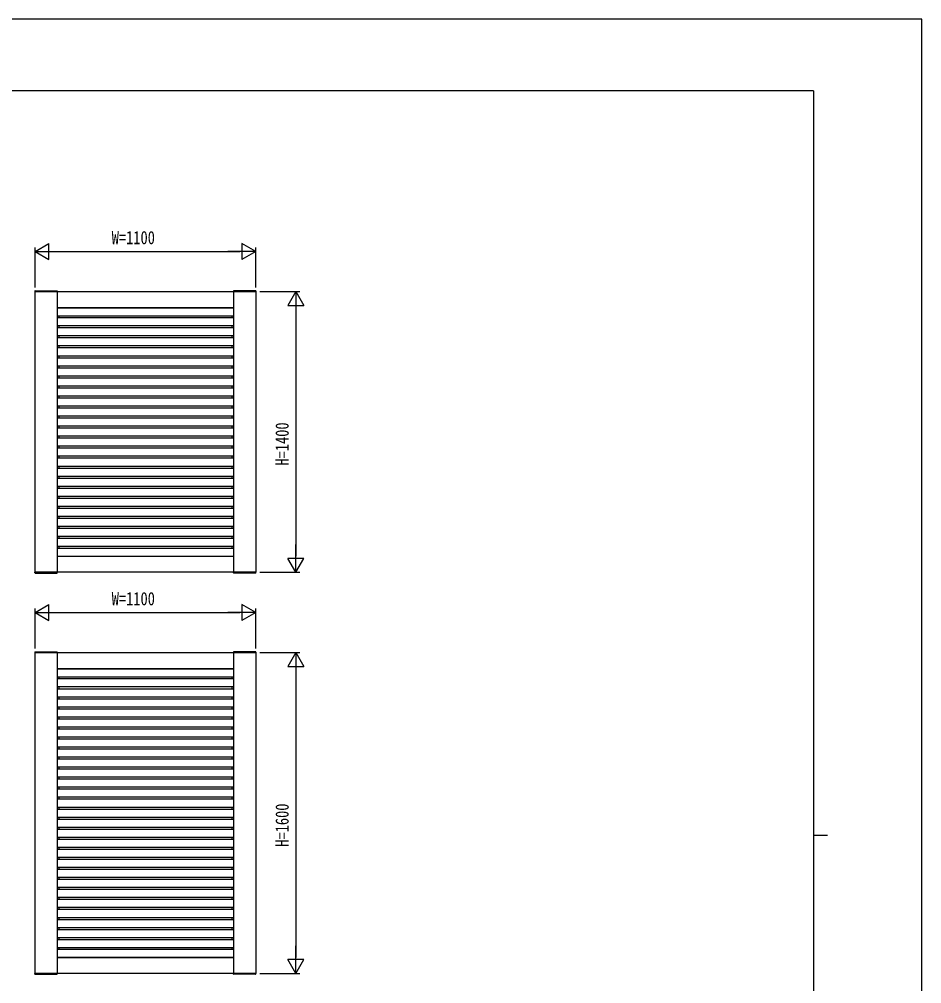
# Model space of a CAD drawing. Units: millimetres on the paper. Extents: x -297 to 297, y -210 to 210.
# Drawn here: x 72.1 to 297, y -30.4 to 210 of the extents above; entities that cross this region are included whole.
import ezdxf
from ezdxf.enums import TextEntityAlignment as Align

# ---------------------------------------------------------------- set-up
doc = ezdxf.new("R2010")
doc.units = ezdxf.units.MM
for name, color, linetype in [('0-2_YKK_A1', 4, 'Continuous'), ('0-3_YKK_D', 6, 'Continuous'), ('0-4_YKK_ZWAK', 7, 'Continuous')]:
    doc.layers.add(name, color=color, linetype=linetype)
doc.styles.add('ＭＳ ゴシック', font='')
doc.styles.get('ＭＳ ゴシック').set_extended_font_data('MS Gothic')

msp = doc.modelspace()

# ---------------------------------------------------------------- linework, layer by layer
at = {"layer": '0-2_YKK_A1'}
for p, q in [((75.983, 142.278), (75.976, 142.15)), ((75.976, 142.15), (81.526, 142.15)), ((76.033, 142.325), (81.47, 142.325)), ((81.501, 142.15), (81.501, 72.15)), ((81.52, 142.278), (81.526, 142.15)), ((125.483, 142.278), (125.476, 142.15)), ((131.026, 142.15), (125.476, 142.15)), ((125.501, 142.15), (125.501, 72.15)), ((130.97, 142.325), (125.533, 142.325)), ((131.02, 142.278), (131.026, 142.15)), ((81.501, 138.15), (125.501, 138.15)), ((81.501, 138.11), (125.501, 138.11)), ((81.941, 138.15), (81.941, 138.11)), ((125.061, 138.15), (125.061, 138.11)), ((81.501, 136.11), (125.501, 136.11)), ((81.501, 135.65), (125.501, 135.65)), ((81.941, 136.11), (81.941, 135.65)), ((125.061, 136.11), (125.061, 135.65)), ((81.501, 133.65), (125.501, 133.65)), ((81.501, 133.15), (125.501, 133.15)), ((81.941, 133.65), (81.941, 133.15)), ((125.061, 133.65), (125.061, 133.15)), ((81.501, 131.15), (125.501, 131.15)), ((81.501, 130.65), (125.501, 130.65)), ((81.941, 131.15), (81.941, 130.65)), ((125.061, 131.15), (125.061, 130.65)), ((81.501, 128.65), (125.501, 128.65)), ((81.501, 128.15), (125.501, 128.15)), ((81.941, 128.65), (81.941, 128.19)), ((125.061, 128.65), (125.061, 128.19)), ((81.501, 126.15), (125.501, 126.15)), ((81.501, 125.65), (125.501, 125.65)), ((81.941, 126.15), (81.941, 125.65)), ((125.061, 126.15), (125.061, 125.65)), ((81.501, 123.65), (125.501, 123.65)), ((81.501, 123.15), (125.501, 123.15)), ((81.941, 123.65), (81.941, 123.15)), ((125.061, 123.65), (125.061, 123.15)), ((81.501, 121.15), (125.501, 121.15)), ((81.501, 120.65), (125.501, 120.65)), ((81.941, 121.11), (81.941, 120.65)), ((125.061, 121.11), (125.061, 120.65)), ((81.501, 118.65), (125.501, 118.65)), ((81.501, 118.15), (125.501, 118.15)), ((81.941, 118.65), (81.941, 118.15)), ((125.061, 118.65), (125.061, 118.15)), ((81.501, 116.15), (125.501, 116.15)), ((81.501, 115.65), (125.501, 115.65)), ((81.941, 116.15), (81.941, 115.65)), ((125.061, 116.15), (125.061, 115.65)), ((81.501, 113.65), (125.501, 113.65)), ((81.501, 113.15), (125.501, 113.15)), ((81.941, 113.65), (81.941, 113.15)), ((125.061, 113.65), (125.061, 113.15)), ((81.501, 111.15), (125.501, 111.15)), ((81.501, 110.65), (125.501, 110.65)), ((81.941, 111.15), (81.941, 110.65)), ((125.061, 111.15), (125.061, 110.65)), ((81.501, 108.65), (125.501, 108.65)), ((81.941, 108.65), (81.941, 108.15)), ((125.061, 108.65), (125.061, 108.15)), ((81.501, 108.15), (125.501, 108.15)), ((81.501, 106.15), (125.501, 106.15)), ((81.941, 106.15), (81.941, 105.65)), ((125.061, 106.15), (125.061, 105.65)), ((81.501, 105.65), (125.501, 105.65)), ((81.501, 103.65), (125.501, 103.65)), ((81.941, 103.65), (81.941, 103.15)), ((125.061, 103.65), (125.061, 103.15)), ((81.501, 103.15), (125.501, 103.15)), ((81.501, 101.15), (125.501, 101.15)), ((81.941, 101.15), (81.941, 100.65)), ((125.061, 101.15), (125.061, 100.65)), ((81.501, 100.65), (125.501, 100.65)), ((81.501, 98.65), (125.501, 98.65)), ((81.941, 98.65), (81.941, 98.15)), ((125.061, 98.65), (125.061, 98.15)), ((81.501, 98.15), (125.501, 98.15)), ((81.501, 96.15), (125.501, 96.15)), ((81.501, 95.65), (125.501, 95.65)), ((81.941, 96.15), (81.941, 95.65)), ((125.061, 96.15), (125.061, 95.65)), ((81.501, 93.65), (125.501, 93.65)), ((81.501, 93.15), (125.501, 93.15)), ((81.941, 93.65), (81.941, 93.15)), ((125.061, 93.65), (125.061, 93.15)), ((81.501, 91.15), (125.501, 91.15)), ((81.501, 90.65), (125.501, 90.65)), ((81.941, 91.15), (81.941, 90.65)), ((125.061, 91.15), (125.061, 90.65)), ((81.501, 88.65), (125.501, 88.65)), ((81.501, 88.15), (125.501, 88.15)), ((81.941, 88.65), (81.941, 88.15)), ((125.061, 88.65), (125.061, 88.15)), ((81.501, 86.15), (125.501, 86.15)), ((81.501, 85.65), (125.501, 85.65)), ((81.941, 86.15), (81.941, 85.65)), ((125.061, 86.15), (125.061, 85.65)), ((81.501, 83.65), (125.501, 83.65)), ((81.501, 83.15), (125.501, 83.15)), ((81.941, 83.65), (81.941, 83.15)), ((125.061, 83.65), (125.061, 83.15)), ((81.501, 81.15), (125.501, 81.15)), ((81.501, 80.65), (125.501, 80.65)), ((81.941, 81.15), (81.941, 80.65)), ((125.061, 81.15), (125.061, 80.65)), ((81.501, 78.65), (125.501, 78.65)), ((81.501, 78.19), (125.501, 78.19)), ((81.941, 78.65), (81.941, 78.19)), ((125.061, 78.65), (125.061, 78.19)), ((81.501, 76.19), (125.501, 76.19)), ((81.501, 76.15), (125.501, 76.15)), ((81.941, 76.19), (81.941, 76.15)), ((125.061, 76.19), (125.061, 76.15)), ((75.976, 72.15), (81.526, 72.15)), ((75.983, 72.022), (75.976, 72.15)), ((81.52, 72.022), (81.526, 72.15)), ((131.026, 72.15), (125.476, 72.15)), ((125.483, 72.022), (125.476, 72.15)), ((131.02, 72.022), (131.026, 72.15)), ((76.033, 71.975), (81.47, 71.975)), ((130.97, 71.975), (125.533, 71.975)), ((75.983, 52.278), (75.976, 52.15)), ((75.976, 52.15), (81.526, 52.15)), ((76.033, 52.325), (81.47, 52.325)), ((81.501, 52.15), (81.501, -27.85)), ((81.52, 52.278), (81.526, 52.15)), ((125.483, 52.278), (125.476, 52.15)), ((131.026, 52.15), (125.476, 52.15)), ((125.501, 52.15), (125.501, -27.85)), ((130.97, 52.325), (125.533, 52.325)), ((131.02, 52.278), (131.026, 52.15)), ((81.501, 48.15), (125.501, 48.15)), ((81.501, 48.11), (125.501, 48.11)), ((81.941, 48.15), (81.941, 48.11)), ((125.061, 48.15), (125.061, 48.11)), ((81.501, 46.11), (125.501, 46.11)), ((81.941, 46.11), (81.941, 45.65)), ((125.061, 46.11), (125.061, 45.65)), ((81.501, 45.65), (125.501, 45.65)), ((81.501, 43.65), (125.501, 43.65)), ((81.941, 43.65), (81.941, 43.15)), ((125.061, 43.65), (125.061, 43.15)), ((81.501, 43.15), (125.501, 43.15)), ((81.501, 41.15), (125.501, 41.15)), ((81.941, 41.15), (81.941, 40.65)), ((125.061, 41.15), (125.061, 40.65)), ((81.501, 40.65), (125.501, 40.65)), ((81.501, 38.65), (125.501, 38.65)), ((81.941, 38.65), (81.941, 38.19)), ((125.061, 38.65), (125.061, 38.19)), ((81.501, 38.15), (125.501, 38.15)), ((81.501, 36.15), (125.501, 36.15)), ((81.941, 36.15), (81.941, 35.65)), ((125.061, 36.15), (125.061, 35.65)), ((81.501, 35.65), (125.501, 35.65)), ((81.501, 33.65), (125.501, 33.65)), ((81.501, 33.15), (125.501, 33.15)), ((81.941, 33.65), (81.941, 33.15)), ((125.061, 33.65), (125.061, 33.15)), ((81.501, 31.15), (125.501, 31.15)), ((81.501, 30.65), (125.501, 30.65)), ((81.941, 31.11), (81.941, 30.65)), ((125.061, 31.11), (125.061, 30.65)), ((81.501, 28.65), (125.501, 28.65)), ((81.501, 28.15), (125.501, 28.15)), ((81.941, 28.65), (81.941, 28.15)), ((125.061, 28.65), (125.061, 28.15)), ((81.501, 26.15), (125.501, 26.15)), ((81.501, 25.65), (125.501, 25.65)), ((81.941, 26.15), (81.941, 25.65)), ((125.061, 26.15), (125.061, 25.65)), ((81.501, 23.65), (125.501, 23.65)), ((81.501, 23.15), (125.501, 23.15)), ((81.941, 23.65), (81.941, 23.15)), ((125.061, 23.65), (125.061, 23.15)), ((81.501, 21.15), (125.501, 21.15)), ((81.501, 20.65), (125.501, 20.65)), ((81.941, 21.15), (81.941, 20.65)), ((125.061, 21.15), (125.061, 20.65)), ((81.501, 18.65), (125.501, 18.65)), ((81.501, 18.15), (125.501, 18.15)), ((81.941, 18.65), (81.941, 18.15)), ((125.061, 18.65), (125.061, 18.15)), ((81.501, 16.15), (125.501, 16.15)), ((81.501, 15.65), (125.501, 15.65)), ((81.941, 16.15), (81.941, 15.65)), ((125.061, 16.15), (125.061, 15.65)), ((81.501, 13.65), (125.501, 13.65)), ((81.501, 13.15), (125.501, 13.15)), ((81.941, 13.65), (81.941, 13.15)), ((125.061, 13.65), (125.061, 13.15)), ((81.501, 11.15), (125.501, 11.15)), ((81.501, 10.65), (125.501, 10.65)), ((81.941, 11.15), (81.941, 10.65)), ((125.061, 11.15), (125.061, 10.65)), ((81.501, 8.65), (125.501, 8.65)), ((81.501, 8.15), (125.501, 8.15)), ((81.941, 8.65), (81.941, 8.15)), ((125.061, 8.65), (125.061, 8.15)), ((81.501, 6.15), (125.501, 6.15)), ((81.501, 5.65), (125.501, 5.65)), ((81.941, 6.15), (81.941, 5.65)), ((125.061, 6.15), (125.061, 5.65)), ((81.501, 3.65), (125.501, 3.65)), ((81.501, 3.15), (125.501, 3.15)), ((81.941, 3.65), (81.941, 3.15)), ((125.061, 3.65), (125.061, 3.15)), ((81.501, 1.15), (125.501, 1.15)), ((81.501, 0.65), (125.501, 0.65)), ((81.941, 1.15), (81.941, 0.65)), ((125.061, 1.15), (125.061, 0.65)), ((81.501, -1.35), (125.501, -1.35)), ((81.501, -1.85), (125.501, -1.85)), ((81.941, -1.35), (81.941, -1.85)), ((125.061, -1.35), (125.061, -1.85)), ((81.501, -3.85), (125.501, -3.85)), ((81.501, -4.35), (125.501, -4.35)), ((81.941, -3.85), (81.941, -4.35)), ((125.061, -3.85), (125.061, -4.35)), ((81.501, -6.35), (125.501, -6.35)), ((81.501, -6.85), (125.501, -6.85)), ((81.941, -6.35), (81.941, -6.85)), ((125.061, -6.35), (125.061, -6.85)), ((81.501, -8.85), (125.501, -8.85)), ((81.501, -9.35), (125.501, -9.35)), ((81.941, -8.85), (81.941, -9.35)), ((125.061, -8.85), (125.061, -9.35)), ((81.501, -11.35), (125.501, -11.35)), ((81.501, -11.85), (125.501, -11.85)), ((81.941, -11.35), (81.941, -11.85)), ((125.061, -11.35), (125.061, -11.85)), ((81.501, -13.85), (125.501, -13.85)), ((81.501, -14.35), (125.501, -14.35)), ((81.941, -13.85), (81.941, -14.35)), ((125.061, -13.85), (125.061, -14.35)), ((81.501, -16.35), (125.501, -16.35)), ((81.941, -16.35), (81.941, -16.85)), ((125.061, -16.35), (125.061, -16.85)), ((81.501, -16.85), (125.501, -16.85)), ((81.501, -18.85), (125.501, -18.85)), ((81.941, -18.85), (81.941, -19.35)), ((125.061, -18.85), (125.061, -19.35)), ((81.501, -19.35), (125.501, -19.35)), ((81.501, -21.35), (125.501, -21.35)), ((81.941, -21.35), (81.941, -21.81)), ((125.061, -21.35), (125.061, -21.81)), ((81.501, -21.81), (125.501, -21.81)), ((81.501, -23.81), (125.501, -23.81)), ((81.501, -23.85), (125.501, -23.85)), ((81.941, -23.81), (81.941, -23.85)), ((125.061, -23.81), (125.061, -23.85)), ((75.976, -27.85), (81.526, -27.85)), ((75.983, -27.978), (75.976, -27.85)), ((76.033, -28.025), (81.47, -28.025)), ((81.52, -27.978), (81.526, -27.85)), ((131.026, -27.85), (125.476, -27.85)), ((125.483, -27.978), (125.476, -27.85)), ((130.97, -28.025), (125.533, -28.025)), ((131.02, -27.978), (131.026, -27.85))]:
    msp.add_line(p, q, dxfattribs=at)
for points in [[(76.001, 142.15), (131.001, 142.15), (131.001, 72.15), (76.001, 72.15)], [(76.001, 52.15), (131.001, 52.15), (131.001, -27.85), (76.001, -27.85)]]:
    msp.add_lwpolyline(points, close=True, dxfattribs=at)
for centre, start, end in [((76.033, 142.275), 90, 177), ((81.47, 142.275), 3, 90), ((125.533, 142.275), 90, 177), ((130.97, 142.275), 3, 90), ((76.033, 72.025), 183, 270), ((81.47, 72.025), 270, 357), ((125.533, 72.025), 183, 270), ((130.97, 72.025), 270, 357), ((76.033, 52.275), 90, 177), ((81.47, 52.275), 3, 90), ((125.533, 52.275), 90, 177), ((130.97, 52.275), 3, 90), ((76.033, -27.975), 183, 270), ((81.47, -27.975), 270, 357), ((125.533, -27.975), 183, 270), ((130.97, -27.975), 270, 357)]:
    msp.add_arc(centre, 0.05, start, end, dxfattribs=at)
at = {"layer": '0-3_YKK_D'}
for p, q in [((76.001, 152.15), (79.465, 154.15)), ((79.465, 150.15), (79.465, 154.15)), ((131.001, 152.15), (127.537, 154.15)), ((127.537, 154.15), (127.537, 150.15)), ((76.001, 143.15), (76.001, 153.15)), ((76.001, 152.15), (79.465, 150.15)), ((76.001, 152.15), (82.93, 152.15)), ((80.001, 152.15), (127.001, 152.15)), ((131.001, 152.15), (124.073, 152.15)), ((131.001, 152.15), (127.537, 150.15)), ((131.001, 143.15), (131.001, 153.15)), ((132.001, 142.15), (142.001, 142.15)), ((141.001, 142.15), (139.001, 138.686)), ((141.001, 142.15), (143.001, 138.686)), ((141.001, 142.15), (141.001, 135.222)), ((139.001, 138.686), (143.001, 138.686)), ((141.001, 138.15), (141.001, 76.15)), ((141.001, 72.15), (141.001, 79.078)), ((141.001, 72.15), (139.001, 75.614)), ((143.001, 75.614), (139.001, 75.614)), ((141.001, 72.15), (143.001, 75.614)), ((132.001, 72.15), (142.001, 72.15)), ((76.001, 62.15), (79.465, 64.15)), ((76.001, 53.15), (76.001, 63.15)), ((79.465, 60.15), (79.465, 64.15)), ((131.001, 62.15), (127.537, 64.15)), ((127.537, 64.15), (127.537, 60.15)), ((131.001, 53.15), (131.001, 63.15)), ((76.001, 62.15), (79.465, 60.15)), ((76.001, 62.15), (82.93, 62.15)), ((80.001, 62.15), (127.001, 62.15)), ((131.001, 62.15), (124.073, 62.15)), ((131.001, 62.15), (127.537, 60.15)), ((132.001, 52.15), (142.001, 52.15)), ((141.001, 52.15), (139.001, 48.686)), ((141.001, 52.15), (143.001, 48.686)), ((141.001, 52.15), (141.001, 45.222)), ((139.001, 48.686), (143.001, 48.686)), ((141.001, 48.15), (141.001, -23.85)), ((141.001, -27.85), (141.001, -20.922)), ((141.001, -27.85), (139.001, -24.386)), ((143.001, -24.386), (139.001, -24.386)), ((141.001, -27.85), (143.001, -24.386)), ((132.001, -27.85), (142.001, -27.85))]:
    msp.add_line(p, q, dxfattribs=at)
at = {"layer": '0-4_YKK_ZWAK'}
for p, q in [((270.001, 192.15), (-275.999, 192.15)), ((270.001, 192.15), (270.001, -178.85)), ((270.001, 6.65), (273.501, 6.65))]:
    msp.add_line(p, q, dxfattribs=at)
msp.add_lwpolyline([(-297, -210), (297, -210), (297, 210), (-297, 210)], close=True, dxfattribs=at)

# ---------------------------------------------------------------- texts
at = {"layer": '0-3_YKK_D', "style": 'ＭＳ ゴシック', "width": 0.8}
for p in [(95.101, 152.95), (95.101, 62.95)]:
    msp.add_text('W=1100', height=3.299, dxfattribs=at).set_placement(p, align=Align.BOTTOM_LEFT)
for s, p in [('H=1400', (140.201, 98.75)), ('H=1600', (140.201, 3.75))]:
    msp.add_text(s, height=3.299, rotation=90, dxfattribs=at).set_placement(p, align=Align.BOTTOM_LEFT)

doc.saveas('drawing.dxf')
